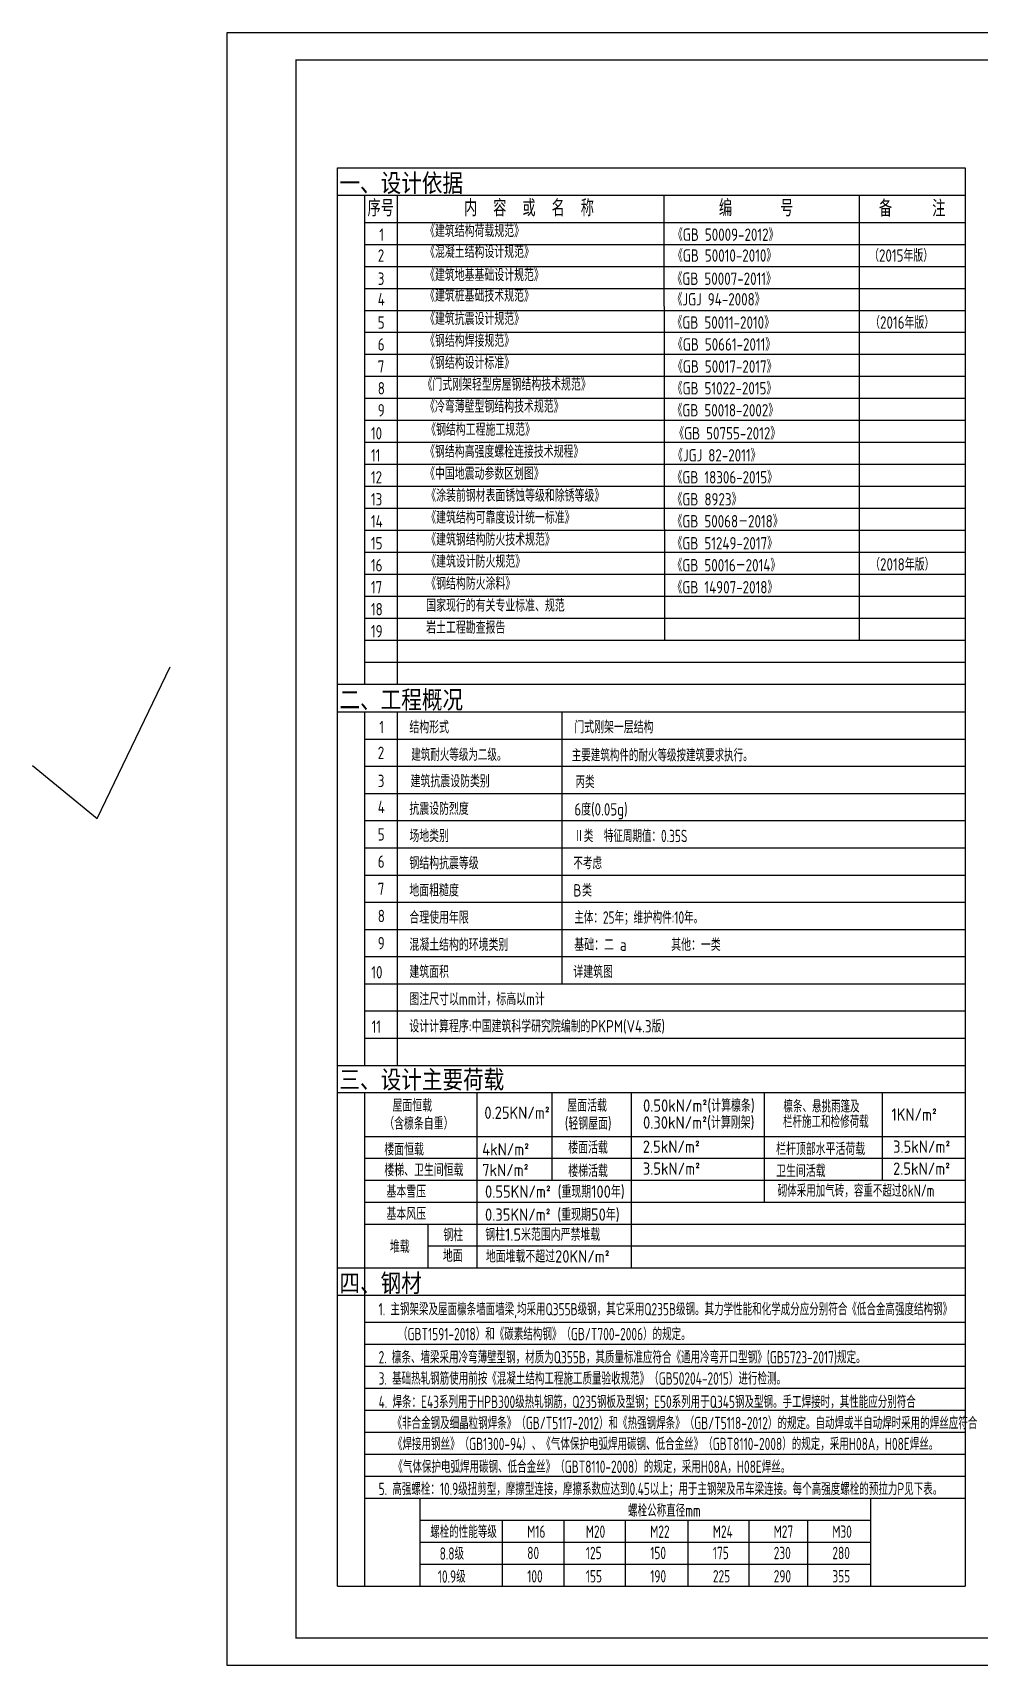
# Model space of a CAD drawing. Extents: x 177291 to 1288761, y 177638 to 322898.
# Drawn here: x 245173 to 269538, y 229225 to 271225 of the extents above; entities that cross this region are included whole.
import ezdxf
from ezdxf.enums import TextEntityAlignment as Align

# ---------------------------------------------------------------- set-up
doc = ezdxf.new("R2010")
doc.units = 0
doc.header["$LTSCALE"] = 1000
for name, color, linetype in [('BORDER', 7, 'Continuous'), ('NUM', 7, 'Continuous'), ('PUB_TITLE', 4, 'Continuous'), ('TEXT', 7, 'Continuous'), ('TK', 4, 'Continuous')]:
    doc.layers.add(name, color=color, linetype=linetype)
doc.styles.get("Standard").update_dxf_attribs({"font": 'gbenor.shx', "bigfont": 'gbcbig.shx'})
doc.styles.add('TSSD_Norm', font='tssdeng.shx', dxfattribs={"bigfont": 'hztxt.shx'})

msp = doc.modelspace()

# ---------------------------------------------------------------- linework, layer by layer
for p, q in [((246835.03, 251008.36), (248711.32, 254914.77)), ((245173.08, 252375.6), (246835.03, 251008.36))]:
    msp.add_line(p, q)
at = {"color": 3}
for p, q in [((258843.64, 232960.61), (258843.64, 231263.64)), ((260424.27, 232960.61), (260424.27, 231263.64)), ((262036.14, 232960.61), (262036.14, 231263.64)), ((263601.71, 232960.61), (263601.71, 231263.64)), ((265110.98, 232960.61), (265110.98, 231263.64))]:
    msp.add_line(p, q, dxfattribs=at)
at = {"layer": 'BORDER', "const_width": 35.35}
msp.add_lwpolyline([(251948.07, 229931.71), (251948.07, 270517.57), (308937.97, 270517.57), (308937.97, 229931.71)], close=True, dxfattribs=at)
at = {"layer": 'PUB_TITLE'}
msp.add_lwpolyline([(250180.39, 229224.64), (250180.39, 271224.64), (309645.04, 271224.64), (309645.04, 229224.64)], close=True, dxfattribs=at)
at = {"layer": 'TEXT', "color": 3}
for p, q in [((254393.75, 233526.27), (268833.64, 233526.27)), ((255138.66, 233526.27), (255138.66, 231263.64)), ((266737.86, 233526.27), (266737.86, 231263.64)), ((255138.66, 232960.61), (266737.86, 232960.61)), ((257258.47, 232960.61), (257258.47, 231263.64)), ((255138.66, 232394.96), (266737.86, 232394.96)), ((255138.66, 231829.3), (266737.86, 231829.3))]:
    msp.add_line(p, q, dxfattribs=at)
at = {"layer": 'TK'}
for p, q in [((253021, 231263.64), (253021, 267743.19)), ((253021, 267743.19), (269170.26, 267743.19)), ((269170.26, 267743.19), (269170.26, 231263.64)), ((253021, 267043.62), (269170.26, 267043.62)), ((253720.54, 254465.3), (253720.54, 267043.62)), ((254559.98, 254465.3), (254559.98, 267043.62)), ((261445.79, 255596.61), (261428.12, 267043.62)), ((266452.5, 255596.61), (266452.5, 267043.62)), ((253720.54, 266344.08), (269170.26, 266344.08)), ((253720.54, 265778.43), (269170.26, 265778.43)), ((253720.54, 265212.77), (269170.26, 265212.77)), ((253720.54, 264647.11), (269170.26, 264647.11)), ((253720.54, 264081.46), (269170.26, 264081.46)), ((253720.54, 263515.8), (269170.26, 263515.8)), ((253720.54, 262950.14), (269170.26, 262950.14)), ((253720.54, 262384.49), (269170.26, 262384.49)), ((253720.54, 261818.83), (269170.26, 261818.83)), ((253720.54, 261253.17), (269170.26, 261253.17)), ((253720.54, 260687.52), (269170.26, 260687.52)), ((253720.54, 260121.86), (269170.26, 260121.86)), ((253720.54, 259556.2), (269170.26, 259556.2)), ((253720.54, 258990.55), (269170.26, 258990.55)), ((253720.54, 258424.89), (269170.26, 258424.89)), ((253720.54, 257859.24), (269170.26, 257859.24)), ((253720.54, 257293.58), (269170.26, 257293.58)), ((253720.54, 256727.92), (269170.26, 256727.92)), ((253720.54, 256162.27), (269170.26, 256162.27)), ((253720.54, 255596.61), (269170.26, 255596.61)), ((253720.54, 255030.95), (269170.26, 255030.95)), ((253021, 254465.3), (269170.26, 254465.3)), ((253021, 253752.46), (269170.26, 253752.46)), ((253720.54, 244658.5), (253720.54, 253752.46)), ((254559.98, 244658.5), (254559.98, 253752.46)), ((258804.74, 246757.11), (258804.74, 253752.46)), ((253720.54, 253052.92), (269170.26, 253052.92)), ((253720.54, 252353.39), (269170.26, 252353.39)), ((253720.54, 251653.85), (269170.26, 251653.85)), ((253720.54, 250954.32), (269170.26, 250954.32)), ((253720.54, 250254.78), (269170.26, 250254.78)), ((253720.54, 249555.25), (269170.26, 249555.25)), ((253720.54, 248855.71), (269170.26, 248855.71)), ((253720.54, 248156.18), (269170.26, 248156.18)), ((253720.54, 247456.64), (269170.26, 247456.64)), ((253720.54, 246757.11), (269170.26, 246757.11)), ((253720.54, 246057.57), (269170.26, 246057.57)), ((253720.54, 245358.04), (269170.26, 245358.04)), ((253021, 244658.5), (269170.26, 244658.5)), ((253021, 243958.97), (269170.26, 243958.97)), ((253720.54, 239062.23), (253720.54, 243958.97)), ((256606.27, 243958.97), (256606.27, 239450.59)), ((258539.7, 241704.78), (258539.7, 243958.97)), ((260577.77, 243958.97), (260577.77, 239450.59)), ((264010.99, 241141.23), (264010.99, 243958.97)), ((267043.5, 241704.78), (267043.5, 243958.97)), ((253720.54, 242831.87), (269170.26, 242831.87)), ((253720.54, 242270.05), (269170.26, 242270.05)), ((253720.54, 241704.78), (269170.26, 241704.78)), ((253720.54, 241141.23), (269170.26, 241141.23)), ((253720.54, 240577.69), (269170.26, 240577.69)), ((255344.49, 240577.69), (255344.49, 239450.59)), ((255344.49, 240014.14), (269170.26, 240014.14)), ((253021, 239450.59), (269170.26, 239450.59)), ((253720.54, 239450.59), (269170.26, 239450.59)), ((253720.54, 231263.64), (253720.54, 239062.23)), ((253021, 238751.06), (269170.26, 238751.06)), ((253021, 238751.06), (269170.26, 238751.06)), ((253720.54, 238051.52), (269170.26, 238051.52)), ((253720.54, 237485.87), (269170.26, 237485.87)), ((253720.54, 236920.21), (269170.26, 236920.21)), ((253720.54, 236354.55), (269170.26, 236354.55)), ((253720.54, 235788.9), (269170.26, 235788.9)), ((253720.54, 235223.24), (269170.26, 235223.24)), ((253720.54, 234657.58), (269170.26, 234657.58)), ((253720.54, 234091.93), (269170.26, 234091.93)), ((253720.54, 233526.27), (269170.26, 233526.27)), ((253021, 231263.64), (269170.26, 231263.64))]:
    msp.add_line(p, q, dxfattribs=at)

# ---------------------------------------------------------------- texts
at = {"layer": 'NUM', "style": 'TSSD_Norm'}
for s, height, width, p in [('序号', 424.242, 0.8, (253792.71, 266500.45)), ('内  容  或  名  称', 424.2424, 0.8, (256273.38, 266500.45)), ('编      号', 424.242, 0.8, (262834.83, 266500.45)), ('备     注', 424.242, 0.8, (266953.78, 266489.86)), ('1', 318.18, 0.8, (254095.14, 265868.62)), ('《GB 50009-2012》', 318.1818, 0.8, (261651.19, 265868.62)), ('2', 318.18, 0.8, (254055.32, 265332.2)), ('《GB 50010-2010》', 318.1818, 0.8, (261651.19, 265332.2)), ('（2015年版）    ', 318.1818, 0.8, (266699.86, 265332.2)), ('3', 318.18, 0.8, (254055.32, 264735.59)), ('《GB 50007-2011》', 318.1818, 0.8, (261639.31, 264735.59)), ('4', 318.18, 0.8, (254055.32, 264206.6)), ('《JGJ 94-2008》', 318.1818, 0.8, (261639.31, 264206.6)), ('5', 318.18, 0.8, (254055.32, 263608.63)), ('《GB 50011-2010》', 318.1818, 0.8, (261639.31, 263608.63)), ('（2016年版）    ', 318.1818, 0.8, (266726.99, 263608.63)), ('6', 318.18, 0.8, (254055.32, 263044.86)), ('《GB 50661-2011》', 318.1818, 0.8, (261651.19, 263044.86)), ('7', 318.18, 0.8, (254055.32, 262477.4)), ('8', 318.18, 0.8, (254055.32, 261917.33)), ('9', 318.18, 0.8, (254055.32, 261351.67)), ('《GB 50018-2002》', 318.1818, 0.8, (261639.31, 261351.67)), ('10', 318.182, 0.8, (253878.41, 260758.84)), ('《GB 50755-2012》', 318.1818, 0.8, (261684.16, 260758.84)), ('11', 318.182, 0.8, (253878.41, 260193.18)), ('《JGJ 82-2011》', 318.1818, 0.8, (261651.19, 260193.18)), ('《GB 18306-2015》', 318.1818, 0.8, (261639.31, 259627.53)), ('12', 318.182, 0.8, (253878.41, 259627.53)), ('13', 318.182, 0.8, (253878.41, 259061.87)), ('《GB 8923》', 318.182, 0.8, (261639.31, 259061.87)), ('14', 318.182, 0.8, (253878.41, 258496.21)), ('15', 318.182, 0.8, (253878.41, 257930.56)), ('16', 318.182, 0.8, (253878.41, 257364.9)), ('（2018年版）    ', 318.1818, 0.8, (266726.99, 257386.41)), ('17', 318.182, 0.8, (253878.41, 256799.24)), ('18', 318.182, 0.8, (253878.41, 256233.59)), ('19', 318.182, 0.8, (253878.41, 255667.93)), ('1', 318.18, 0.8, (254095.14, 253203.14)), ('结构形式', 318.182, 0.8, (254869.3, 253199.47)), ('门式刚架一层结构', 318.182, 0.8, (259114.06, 253199.47)), ('2', 318.18, 0.8, (254055.32, 252540.13)), ('建筑耐火等级为二级。 ', 318.1818, 0.7, (254917.79, 252489.41)), ('主要建筑构件的耐火等级按建筑要求执行。', 318.1818, 0.7, (259048.06, 252476.34)), ('3', 318.18, 0.8, (254055.32, 251817.82)), ('建筑抗震设防类别', 318.182, 0.8, (254900.26, 251809.04)), ('丙类', 318.182, 0.7, (259145.02, 251791.12)), ('4', 318.18, 0.8, (254055.32, 251146.49)), ('抗震设防烈度', 318.182, 0.8, (254869.3, 251100.87)), ('6度(0.05g)', 318.182, 0.8, (259114.06, 251084.85)), ('5', 318.18, 0.8, (254055.32, 250440.33)), ('场地类别', 318.182, 0.8, (254869.3, 250401.33)), ('6', 318.18, 0.8, (254055.32, 249740.79)), ('钢结构抗震等级', 318.182, 0.8, (254869.3, 249701.8)), ('7', 318.18, 0.8, (254055.32, 249041.26)), ('地面粗糙度', 318.182, 0.8, (254869.3, 249002.26)), ('B', 318.18, 0.8, (259089.52, 249002.26)), ('类', 318.18, 0.8, (259313, 249002.26)), ('8', 318.18, 0.8, (254055.32, 248341.72)), ('合理使用年限', 318.182, 0.8, (254869.3, 248302.73)), ('9', 318.18, 0.8, (254055.32, 247642.19)), ('混凝土结构的环境类别', 318.182, 0.8, (254869.3, 247603.19)), ('基础：二 a', 318.182, 0.8, (259114.06, 247603.19)), ('   其他：一类', 318.182, 0.8, (261144.19, 247603.19)), ('10', 318.182, 0.8, (253889.61, 246894.79)), ('建筑面积', 318.182, 0.8, (254869.3, 246903.66)), ('详建筑图', 318.182, 0.8, (259088.96, 246903.66)), ('图注尺寸以mm计，标高以m计', 318.1818, 0.8, (254869.3, 246204.12)), ('11', 318.182, 0.8, (253895.7, 245495.73)), ('设计计算程序:中国建筑科学研究院编制的PKPM(V4.3版)', 318.1818, 0.8, (254869.3, 245504.59)), ('屋面恒载', 318.182, 0.8, (254434.39, 243466.15)), ('屋面活载', 318.182, 0.8, (258935.06, 243466.15)), ('（含檩条自重）', 318.182, 0.8, (254222.01, 243006.21)), ('(轻钢屋面)', 318.182, 0.8, (258870.4, 243006.21)), ('楼面恒载', 318.182, 0.8, (254225, 242339.06)), ('楼面活载', 318.182, 0.8, (258957.88, 242386.28)), ('栏杆顶部水平活荷载', 318.182, 0.8, (264306.66, 242349.01)), ('楼梯、卫生间恒载', 318.182, 0.8, (254225, 241807.28)), ('楼梯活载', 318.182, 0.8, (258957.88, 241783.74)), ('卫生间活载', 318.182, 0.8, (264306.66, 241783.74)), ('基本雪压', 318.182, 0.8, (254278.94, 241253.52)), ('基本风压', 318.182, 0.8, (254278.94, 240680.27)), ('钢柱', 318.182, 0.8, (255743.61, 240134.69)), ('堆载', 318.182, 0.8, (254366.3, 239834.81)), ('地面', 318.182, 0.8, (255730.92, 239602.46)), ('3. 基础热轧钢筋使用前按《混凝土结构工程施工质量验收规范》（GB50204-2015）进行检测。', 318.1818, 0.7, (254077.03, 236444.97)), ('4. 焊条：E43系列用于HPB300级热轧钢筋，Q235钢板及型钢；E50系列用于Q345钢及型钢。手工焊接时，其性能应分别符合', 318.1818, 0.7, (254077.03, 235843.85)), ('《非合金钢及细晶粒钢焊条》（GB/T5117-2012）和《热强钢焊条》（GB/T5118-2012）的规定。自动焊或半自动焊时采用的焊丝应符合', 318.1818, 0.7, (254435.19, 235299.17)), ('《焊接用钢丝》（GB1300-94）、《气体保护电弧焊用碳钢、低合金丝》（GBT8110-2008）的规定，采用H08A，H08E焊丝。', 318.1818, 0.7, (254445.54, 234760.4)), ('《气体保护电弧焊用碳钢、低合金丝》（GBT8110-2008）的规定，采用H08A，H08E焊丝。', 318.1818, 0.7, (254456.24, 234173.84)), ('5. 高强螺栓：10.9级扭剪型，摩擦型连接，摩擦系数应达到0.45以上；用于主钢架及吊车梁连接。每个高强度螺栓的预拉力P见下表。', 318.1818, 0.7, (254077.03, 233604.78)), ('螺栓公称直径mm', 318.182, 0.7, (260497.62, 233047.08)), ('螺栓的性能等级', 318.182, 0.7, (255404.63, 232500.96)), ('M16', 318.182, 0.7, (257901.64, 232504.62)), ('M20', 318.182, 0.7, (259410.43, 232504.62)), ('M22', 318.182, 0.7, (261067.43, 232504.62)), ('M24', 318.182, 0.7, (262679.3, 232504.62)), ('M27', 318.182, 0.7, (264244.87, 232504.62)), ('M30', 318.182, 0.7, (265754.15, 232504.62)), ('8.8级', 318.182, 0.7, (255647.14, 231940.58)), ('80', 318.182, 0.7, (257901.64, 231955.85)), ('125', 318.182, 0.7, (259410.43, 231955.85)), ('150', 318.182, 0.7, (261067.43, 231955.85)), ('175', 318.182, 0.7, (262679.3, 231955.85)), ('230', 318.182, 0.7, (264244.87, 231955.85)), ('280', 318.182, 0.7, (265754.15, 231955.85)), ('10.9级', 318.182, 0.7, (255600.64, 231350.16)), ('100', 318.182, 0.7, (257901.64, 231356.76)), ('155', 318.182, 0.7, (259410.43, 231356.76)), ('190', 318.182, 0.7, (261067.43, 231356.76)), ('225', 318.182, 0.7, (262679.3, 231356.76)), ('290', 318.182, 0.7, (264244.87, 231356.76)), ('355', 318.182, 0.7, (265754.15, 231356.76))]:
    msp.add_text(s, height=height, dxfattribs=dict(at, width=width)).set_placement(p)
at = {"layer": 'NUM', "style": 'TSSD_Norm', "width": 0.8}
for s, height, p in [('《建筑结构荷载规范》', 318.182, (255272.56, 265868.62)), ('《混凝土结构设计规范》', 318.1818, (255272.56, 265332.2)), ('《建筑地基基础设计规范》', 318.1818, (255272.56, 264735.59)), ('《建筑桩基础技术规范》', 318.1818, (255272.56, 264206.6)), ('《建筑抗震设计规范》', 318.182, (255272.56, 263608.63)), ('《钢结构焊接规范》', 318.182, (255272.56, 263044.86)), ('《冷弯薄壁型钢结构技术规范》', 318.1818, (255272.56, 261351.67)), ('《钢结构工程施工规范》', 318.1818, (255299.78, 260758.84)), ('《钢结构高强度螺栓连接技术规程》', 318.1818, (255272.2, 260193.18)), ('《中国地震动参数区划图》', 318.1818, (255272.2, 259627.53)), ('《涂装前钢材表面锈蚀等级和除锈等级》', 318.1818, (255301.73, 259061.87)), ('国家现行的有关专业标准、规范', 318.1818, (255301.73, 256233.59)), ('岩土工程勘查报告', 318.182, (255301.73, 255667.93))]:
    msp.add_text(s, height=height, dxfattribs=at).set_placement(p, align=Align.BOTTOM_LEFT)
at = {"layer": 'NUM', "color": 1, "style": 'TSSD_Norm', "width": 0.8}
for s, height, p in [('《钢结构设计标准》', 318.182, (255272.56, 262477.4)), ('《门式刚架轻型房屋钢结构技术规范》', 318.1818, (255208.44, 261917.33)), ('《建筑结构可靠度设计统一标准》', 318.1818, (255301.73, 258496.21)), ('《建筑钢结构防火技术规范》', 318.1818, (255301.73, 257930.56)), ('《建筑设计防火规范》', 318.182, (255301.73, 257364.9)), ('《钢结构防火涂料》', 318.182, (255301.73, 256799.24))]:
    msp.add_text(s, height=height, dxfattribs=at).set_placement(p, align=Align.BOTTOM_LEFT)
at = {"layer": 'NUM', "color": 1, "style": 'TSSD_Norm'}
for s, height, width, p in [('《GB 50017-2017》', 318.1818, 0.8, (261651.19, 262477.4)), ('《GB 51022-2015》', 318.1818, 0.8, (261642.95, 261917.33)), ('《GB 50068－2018》', 318.1818, 0.8, (261639.31, 258496.21)), ('《GB 51249-2017》', 318.1818, 0.8, (261639.31, 257930.56)), ('《GB 50016－2014》', 318.1818, 0.8, (261639.31, 257364.9)), ('《GB 14907-2018》', 318.1818, 0.8, (261639.31, 256799.24)), ('檩条、悬挑雨篷及', 318.182, 0.7, (264495.22, 243446.52)), ('栏杆施工和检修荷载', 318.182, 0.7, (264483.32, 243051.09)), ('砌体采用加气砖，容重不超过8kN/m', 318.1818, 0.7, (264348.2, 241275.98)), ('1. 主钢架梁及屋面檩条墙面墙梁,均采用Q355B级钢，其它采用Q235B级钢。其力学性能和化学成分应分别符合《低合金高强度结构钢》', 318.1818, 0.7, (254077.03, 238227.79)), ('（GBT1591-2018）和《碳素结构钢》（GB/T700-2006）的规定。', 318.1818, 0.7, (254576.89, 237587.54)), ('2. 檩条、墙梁采用冷弯薄壁型钢，材质为Q355B，其质量标准应符合《通用冷弯开口型钢》(GB5723-2017)规定。', 318.1818, 0.7, (254077.03, 236991.57))]:
    msp.add_text(s, height=height, dxfattribs=dict(at, width=width)).set_placement(p)
at = {"layer": 'NUM', "color": 6, "style": 'TSSD_Norm', "width": 0.7}
for s, height, p in [('Ⅱ类  特征周期值：0.35S', 318.1818, (259114.06, 250401.33)), ('不考虑', 318.182, (259089.52, 249701.8)), ('主体：25年；维护构件:10年。', 318.1818, (259114.06, 248302.73))]:
    msp.add_text(s, height=height, dxfattribs=at).set_placement(p)
at = {"layer": 'NUM'}
for s, height, p in [('0.25KN/m²', 318.182, (256798.81, 243281.11)), ('0.50kN/m²(计算檩条)', 318.1818, (260882.43, 243465.76)), ('0.30kN/m²(计算刚架)', 318.1818, (260882.43, 243029.25)), ('1KN/m²', 318.182, (267275.41, 243233.98)), ('4kN/m²', 318.182, (256741.95, 242339.23)), ('2.5kN/m²', 318.182, (260875.69, 242407.68)), ('3.5kN/m²', 318.182, (267316.73, 242407.68)), ('7kN/m²', 318.182, (256741.95, 241807.46)), ('3.5kN/m²', 318.182, (260875.69, 241842.41)), ('2.5kN/m²', 318.182, (267316.73, 241842.41)), ('0.55KN/m² (重现期100年)', 318.1818, (256815.35, 241252.31)), ('0.35KN/m² (重现期50年)', 318.1818, (256815.35, 240659.63)), ('钢柱1.5米范围内严禁堆载', 318.1818, (256822.22, 240145.47)), ('地面堆载不超过20KN/m²', 318.1818, (256836.55, 239584.91))]:
    msp.add_text(s, height=height, dxfattribs=at).set_placement(p)
at = {"layer": 'TEXT', "color": 3, "style": 'TSSD_Norm'}
for s, p in [('一、设计依据', (253067.94, 267073.76)), ('二、工程概况', (253067.94, 253781.9)), ('三、设计主要荷载', (253067.94, 244010.68)), ('四、钢材', (253067.94, 238774.5))]:
    msp.add_text(s, height=530.303, dxfattribs=at).set_placement(p)

doc.saveas('drawing.dxf')
